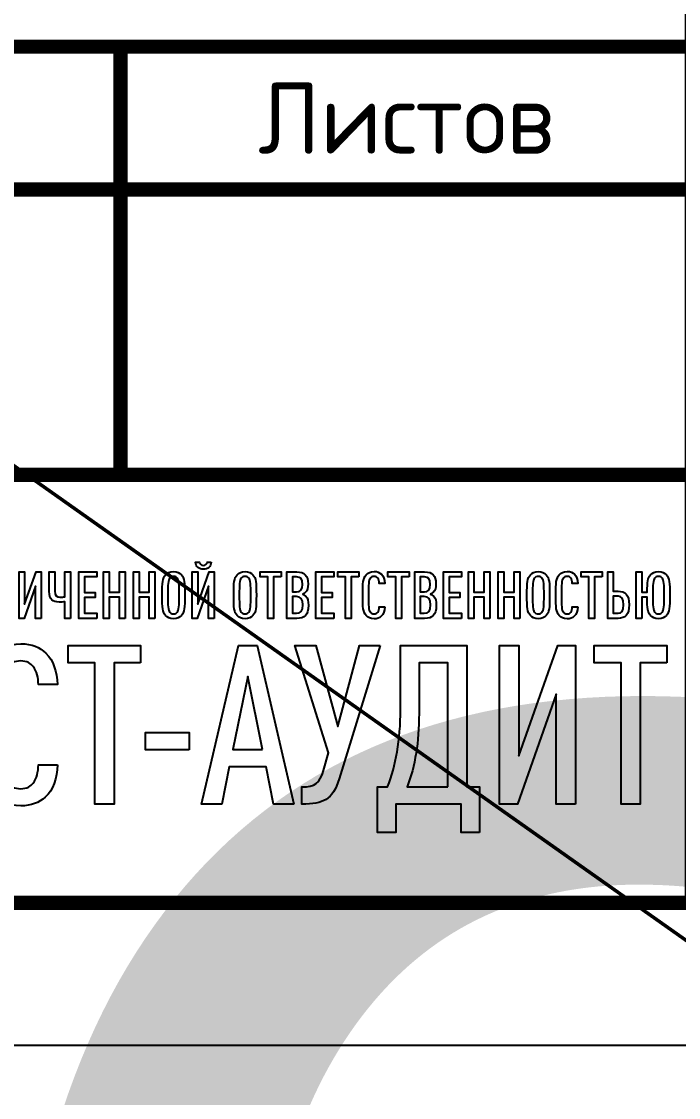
# Model space of a CAD drawing. Header units: metres. Extents: x 1981 to 7362, y 1229 to 3678.
# Drawn here: x 4653.08 to 4676.07, y 2403.78 to 2441.48 of the extents above; entities that cross this region are included whole.
import ezdxf
from ezdxf.enums import TextEntityAlignment as Align

# ---------------------------------------------------------------- set-up
doc = ezdxf.new("R2018")
doc.units = ezdxf.units.M
doc.layers.add('layer 1', color=7, linetype='Continuous')
doc.layers.add('Форматы', color=7, linetype='Continuous')
doc.styles.add('GOST-2.304_Type-B', font='GOST Common.ttf')
doc.styles.get("Standard").update_dxf_attribs({"font": 'GOST Common.ttf'})

# ---------------------------------------------------------------- blocks, each defined once
blk = doc.blocks.new('Лого')
at = {"layer": 'layer 1', "color": 159}
for points, knots in [([(6.6198, 2.3792), (6.6198, 2.3792), (6.5883, 2.3792), (6.5883, 2.3792), (6.5883, 2.3792), (6.5862, 2.3604), (6.5751, 2.3523), (6.5583, 2.3523), (6.5583, 2.3523), (6.5415, 2.3523), (6.5304, 2.3604), (6.5283, 2.3792), (6.5283, 2.3792), (6.5283, 2.3792), (6.4968, 2.3792), (6.4968, 2.3792), (6.4968, 2.3792), (6.4994, 2.3391), (6.5243, 2.3239), (6.5583, 2.3239), (6.5583, 2.3239), (6.5923, 2.3239), (6.6172, 2.3391), (6.6198, 2.3792)], [0, 0, 0, 0, 0.142857, 0.142857, 0.142857, 0.142857, 0.285714, 0.285714, 0.285714, 0.285714, 0.428571, 0.428571, 0.428571, 0.428571, 0.571429, 0.571429, 0.571429, 0.571429, 0.714286, 0.714286, 0.714286, 0.714286, 1, 1, 1, 1]), ([(5.2946, 1.9399), (5.2946, 1.9399), (5.2946, 2.3015), (5.2946, 2.3015), (5.2946, 2.3015), (5.2946, 2.3015), (5.2545, 2.3015), (5.2545, 2.3015), (5.2545, 2.3015), (5.2545, 2.3015), (5.1656, 2.0501), (5.1656, 2.0501), (5.1656, 2.0501), (5.1656, 2.0501), (5.1656, 2.3015), (5.1656, 2.3015), (5.1656, 2.3015), (5.1656, 2.3015), (5.1219, 2.3015), (5.1219, 2.3015), (5.1219, 2.3015), (5.1219, 2.3015), (5.1219, 1.9399), (5.1219, 1.9399), (5.1219, 1.9399), (5.1219, 1.9399), (5.1625, 1.9399), (5.1625, 1.9399), (5.1625, 1.9399), (5.1625, 1.9399), (5.2509, 2.1908), (5.2509, 2.1908), (5.2509, 2.1908), (5.2509, 2.1908), (5.2509, 1.9399), (5.2509, 1.9399), (5.2509, 1.9399), (5.2509, 1.9399), (5.2946, 1.9399), (5.2946, 1.9399)], [0, 0, 0, 0, 0.090909, 0.090909, 0.090909, 0.090909, 0.181818, 0.181818, 0.181818, 0.181818, 0.272727, 0.272727, 0.272727, 0.272727, 0.363636, 0.363636, 0.363636, 0.363636, 0.454545, 0.454545, 0.454545, 0.454545, 0.545455, 0.545455, 0.545455, 0.545455, 0.636364, 0.636364, 0.636364, 0.636364, 0.727273, 0.727273, 0.727273, 0.727273, 0.818182, 0.818182, 0.818182, 0.818182, 1, 1, 1, 1]), ([(5.5227, 1.9399), (5.5227, 1.9399), (5.5227, 2.3015), (5.5227, 2.3015), (5.5227, 2.3015), (5.5227, 2.3015), (5.479, 2.3015), (5.479, 2.3015), (5.479, 2.3015), (5.479, 2.3015), (5.479, 2.1085), (5.479, 2.1085), (5.479, 2.1085), (5.4658, 2.1065), (5.4546, 2.1055), (5.4404, 2.1055), (5.4404, 2.1055), (5.4165, 2.1055), (5.4013, 2.1141), (5.4013, 2.1532), (5.4013, 2.1532), (5.4013, 2.1532), (5.4013, 2.3015), (5.4013, 2.3015), (5.4013, 2.3015), (5.4013, 2.3015), (5.3576, 2.3015), (5.3576, 2.3015), (5.3576, 2.3015), (5.3576, 2.3015), (5.3576, 2.1486), (5.3576, 2.1486), (5.3576, 2.1486), (5.3576, 2.0867), (5.384, 2.0664), (5.4338, 2.0664), (5.4338, 2.0664), (5.4485, 2.0664), (5.4627, 2.0674), (5.479, 2.0699), (5.479, 2.0699), (5.479, 2.0699), (5.479, 1.9399), (5.479, 1.9399), (5.479, 1.9399), (5.479, 1.9399), (5.5227, 1.9399), (5.5227, 1.9399)], [0, 0, 0, 0, 0.076923, 0.076923, 0.076923, 0.076923, 0.153846, 0.153846, 0.153846, 0.153846, 0.230769, 0.230769, 0.230769, 0.230769, 0.307692, 0.307692, 0.307692, 0.307692, 0.384615, 0.384615, 0.384615, 0.384615, 0.461538, 0.461538, 0.461538, 0.461538, 0.538462, 0.538462, 0.538462, 0.538462, 0.615385, 0.615385, 0.615385, 0.615385, 0.692308, 0.692308, 0.692308, 0.692308, 0.769231, 0.769231, 0.769231, 0.769231, 0.846154, 0.846154, 0.846154, 0.846154, 1, 1, 1, 1]), ([(5.7273, 1.9399), (5.7273, 1.9399), (5.7273, 1.979), (5.7273, 1.979), (5.7273, 1.979), (5.7273, 1.979), (5.6314, 1.979), (5.6314, 1.979), (5.6314, 1.979), (5.6314, 1.979), (5.6314, 2.1019), (5.6314, 2.1019), (5.6314, 2.1019), (5.6314, 2.1019), (5.7141, 2.1019), (5.7141, 2.1019), (5.7141, 2.1019), (5.7141, 2.1019), (5.7141, 2.141), (5.7141, 2.141), (5.7141, 2.141), (5.7141, 2.141), (5.6314, 2.141), (5.6314, 2.141), (5.6314, 2.141), (5.6314, 2.141), (5.6314, 2.2624), (5.6314, 2.2624), (5.6314, 2.2624), (5.6314, 2.2624), (5.7273, 2.2624), (5.7273, 2.2624), (5.7273, 2.2624), (5.7273, 2.2624), (5.7273, 2.3015), (5.7273, 2.3015), (5.7273, 2.3015), (5.7273, 2.3015), (5.5877, 2.3015), (5.5877, 2.3015), (5.5877, 2.3015), (5.5877, 2.3015), (5.5877, 1.9399), (5.5877, 1.9399), (5.5877, 1.9399), (5.5877, 1.9399), (5.7273, 1.9399), (5.7273, 1.9399)], [0, 0, 0, 0, 0.076923, 0.076923, 0.076923, 0.076923, 0.153846, 0.153846, 0.153846, 0.153846, 0.230769, 0.230769, 0.230769, 0.230769, 0.307692, 0.307692, 0.307692, 0.307692, 0.384615, 0.384615, 0.384615, 0.384615, 0.461538, 0.461538, 0.461538, 0.461538, 0.538462, 0.538462, 0.538462, 0.538462, 0.615385, 0.615385, 0.615385, 0.615385, 0.692308, 0.692308, 0.692308, 0.692308, 0.769231, 0.769231, 0.769231, 0.769231, 0.846154, 0.846154, 0.846154, 0.846154, 1, 1, 1, 1]), ([(5.9483, 1.9399), (5.9483, 1.9399), (5.9483, 2.3015), (5.9483, 2.3015), (5.9483, 2.3015), (5.9483, 2.3015), (5.9046, 2.3015), (5.9046, 2.3015), (5.9046, 2.3015), (5.9046, 2.3015), (5.9046, 2.1436), (5.9046, 2.1436), (5.9046, 2.1436), (5.9046, 2.1436), (5.8244, 2.1436), (5.8244, 2.1436), (5.8244, 2.1436), (5.8244, 2.1436), (5.8244, 2.3015), (5.8244, 2.3015), (5.8244, 2.3015), (5.8244, 2.3015), (5.7807, 2.3015), (5.7807, 2.3015), (5.7807, 2.3015), (5.7807, 2.3015), (5.7807, 1.9399), (5.7807, 1.9399), (5.7807, 1.9399), (5.7807, 1.9399), (5.8244, 1.9399), (5.8244, 1.9399), (5.8244, 1.9399), (5.8244, 1.9399), (5.8244, 2.1039), (5.8244, 2.1039), (5.8244, 2.1039), (5.8244, 2.1039), (5.9046, 2.1039), (5.9046, 2.1039), (5.9046, 2.1039), (5.9046, 2.1039), (5.9046, 1.9399), (5.9046, 1.9399), (5.9046, 1.9399), (5.9046, 1.9399), (5.9483, 1.9399), (5.9483, 1.9399)], [0, 0, 0, 0, 0.076923, 0.076923, 0.076923, 0.076923, 0.153846, 0.153846, 0.153846, 0.153846, 0.230769, 0.230769, 0.230769, 0.230769, 0.307692, 0.307692, 0.307692, 0.307692, 0.384615, 0.384615, 0.384615, 0.384615, 0.461538, 0.461538, 0.461538, 0.461538, 0.538462, 0.538462, 0.538462, 0.538462, 0.615385, 0.615385, 0.615385, 0.615385, 0.692308, 0.692308, 0.692308, 0.692308, 0.769231, 0.769231, 0.769231, 0.769231, 0.846154, 0.846154, 0.846154, 0.846154, 1, 1, 1, 1]), ([(6.1809, 1.9399), (6.1809, 1.9399), (6.1809, 2.3015), (6.1809, 2.3015), (6.1809, 2.3015), (6.1809, 2.3015), (6.1372, 2.3015), (6.1372, 2.3015), (6.1372, 2.3015), (6.1372, 2.3015), (6.1372, 2.1436), (6.1372, 2.1436), (6.1372, 2.1436), (6.1372, 2.1436), (6.057, 2.1436), (6.057, 2.1436), (6.057, 2.1436), (6.057, 2.1436), (6.057, 2.3015), (6.057, 2.3015), (6.057, 2.3015), (6.057, 2.3015), (6.0133, 2.3015), (6.0133, 2.3015), (6.0133, 2.3015), (6.0133, 2.3015), (6.0133, 1.9399), (6.0133, 1.9399), (6.0133, 1.9399), (6.0133, 1.9399), (6.057, 1.9399), (6.057, 1.9399), (6.057, 1.9399), (6.057, 1.9399), (6.057, 2.1039), (6.057, 2.1039), (6.057, 2.1039), (6.057, 2.1039), (6.1372, 2.1039), (6.1372, 2.1039), (6.1372, 2.1039), (6.1372, 2.1039), (6.1372, 1.9399), (6.1372, 1.9399), (6.1372, 1.9399), (6.1372, 1.9399), (6.1809, 1.9399), (6.1809, 1.9399)], [0, 0, 0, 0, 0.076923, 0.076923, 0.076923, 0.076923, 0.153846, 0.153846, 0.153846, 0.153846, 0.230769, 0.230769, 0.230769, 0.230769, 0.307692, 0.307692, 0.307692, 0.307692, 0.384615, 0.384615, 0.384615, 0.384615, 0.461538, 0.461538, 0.461538, 0.461538, 0.538462, 0.538462, 0.538462, 0.538462, 0.615385, 0.615385, 0.615385, 0.615385, 0.692308, 0.692308, 0.692308, 0.692308, 0.769231, 0.769231, 0.769231, 0.769231, 0.846154, 0.846154, 0.846154, 0.846154, 1, 1, 1, 1]), ([(6.4141, 2.1207), (6.4141, 2.2208), (6.411, 2.2533), (6.3877, 2.2792), (6.3877, 2.2792), (6.3734, 2.2949), (6.3541, 2.3056), (6.3257, 2.3056), (6.3257, 2.3056), (6.2972, 2.3056), (6.2779, 2.2949), (6.2637, 2.2792), (6.2637, 2.2792), (6.2404, 2.2533), (6.2373, 2.2208), (6.2373, 2.1207), (6.2373, 2.1207), (6.2373, 2.0206), (6.2404, 1.9881), (6.2637, 1.9622), (6.2637, 1.9622), (6.2779, 1.9465), (6.2972, 1.9358), (6.3257, 1.9358), (6.3257, 1.9358), (6.3541, 1.9358), (6.3734, 1.9465), (6.3877, 1.9622), (6.3877, 1.9622), (6.411, 1.9881), (6.4141, 2.0206), (6.4141, 2.1207)], [0, 0, 0, 0, 0.111111, 0.111111, 0.111111, 0.111111, 0.222222, 0.222222, 0.222222, 0.222222, 0.333333, 0.333333, 0.333333, 0.333333, 0.444444, 0.444444, 0.444444, 0.444444, 0.555556, 0.555556, 0.555556, 0.555556, 0.666667, 0.666667, 0.666667, 0.666667, 0.777778, 0.777778, 0.777778, 0.777778, 1, 1, 1, 1]), ([(6.3704, 2.1207), (6.3704, 2.0349), (6.3678, 2.0059), (6.3551, 1.9886), (6.3551, 1.9886), (6.349, 1.9805), (6.3399, 1.9749), (6.3257, 1.9749), (6.3257, 1.9749), (6.3115, 1.9749), (6.3018, 1.9805), (6.2957, 1.9886), (6.2957, 1.9886), (6.283, 2.0059), (6.281, 2.0349), (6.281, 2.1207), (6.281, 2.1207), (6.281, 2.2065), (6.283, 2.2355), (6.2957, 2.2528), (6.2957, 2.2528), (6.3018, 2.2609), (6.3115, 2.2665), (6.3257, 2.2665), (6.3257, 2.2665), (6.3399, 2.2665), (6.349, 2.2609), (6.3551, 2.2528), (6.3551, 2.2528), (6.3678, 2.2355), (6.3704, 2.2065), (6.3704, 2.1207)], [0, 0, 0, 0, 0.111111, 0.111111, 0.111111, 0.111111, 0.222222, 0.222222, 0.222222, 0.222222, 0.333333, 0.333333, 0.333333, 0.333333, 0.444444, 0.444444, 0.444444, 0.444444, 0.555556, 0.555556, 0.555556, 0.555556, 0.666667, 0.666667, 0.666667, 0.666667, 0.777778, 0.777778, 0.777778, 0.777778, 1, 1, 1, 1]), ([(6.6431, 1.9399), (6.6431, 1.9399), (6.6431, 2.3015), (6.6431, 2.3015), (6.6431, 2.3015), (6.6431, 2.3015), (6.603, 2.3015), (6.603, 2.3015), (6.603, 2.3015), (6.603, 2.3015), (6.5141, 2.0501), (6.5141, 2.0501), (6.5141, 2.0501), (6.5141, 2.0501), (6.5141, 2.3015), (6.5141, 2.3015), (6.5141, 2.3015), (6.5141, 2.3015), (6.4704, 2.3015), (6.4704, 2.3015), (6.4704, 2.3015), (6.4704, 2.3015), (6.4704, 1.9399), (6.4704, 1.9399), (6.4704, 1.9399), (6.4704, 1.9399), (6.5111, 1.9399), (6.5111, 1.9399), (6.5111, 1.9399), (6.5111, 1.9399), (6.5994, 2.1908), (6.5994, 2.1908), (6.5994, 2.1908), (6.5994, 2.1908), (6.5994, 1.9399), (6.5994, 1.9399), (6.5994, 1.9399), (6.5994, 1.9399), (6.6431, 1.9399), (6.6431, 1.9399)], [0, 0, 0, 0, 0.090909, 0.090909, 0.090909, 0.090909, 0.181818, 0.181818, 0.181818, 0.181818, 0.272727, 0.272727, 0.272727, 0.272727, 0.363636, 0.363636, 0.363636, 0.363636, 0.454545, 0.454545, 0.454545, 0.454545, 0.545455, 0.545455, 0.545455, 0.545455, 0.636364, 0.636364, 0.636364, 0.636364, 0.727273, 0.727273, 0.727273, 0.727273, 0.818182, 0.818182, 0.818182, 0.818182, 1, 1, 1, 1]), ([(6.9712, 2.1207), (6.9712, 2.2208), (6.9682, 2.2533), (6.9448, 2.2792), (6.9448, 2.2792), (6.9306, 2.2949), (6.9113, 2.3056), (6.8829, 2.3056), (6.8829, 2.3056), (6.8544, 2.3056), (6.8351, 2.2949), (6.8209, 2.2792), (6.8209, 2.2792), (6.7975, 2.2533), (6.7945, 2.2208), (6.7945, 2.1207), (6.7945, 2.1207), (6.7945, 2.0206), (6.7975, 1.9881), (6.8209, 1.9622), (6.8209, 1.9622), (6.8351, 1.9465), (6.8544, 1.9358), (6.8829, 1.9358), (6.8829, 1.9358), (6.9113, 1.9358), (6.9306, 1.9465), (6.9448, 1.9622), (6.9448, 1.9622), (6.9682, 1.9881), (6.9712, 2.0206), (6.9712, 2.1207)], [0, 0, 0, 0, 0.111111, 0.111111, 0.111111, 0.111111, 0.222222, 0.222222, 0.222222, 0.222222, 0.333333, 0.333333, 0.333333, 0.333333, 0.444444, 0.444444, 0.444444, 0.444444, 0.555556, 0.555556, 0.555556, 0.555556, 0.666667, 0.666667, 0.666667, 0.666667, 0.777778, 0.777778, 0.777778, 0.777778, 1, 1, 1, 1]), ([(6.9276, 2.1207), (6.9276, 2.0349), (6.925, 2.0059), (6.9123, 1.9886), (6.9123, 1.9886), (6.9062, 1.9805), (6.8971, 1.9749), (6.8829, 1.9749), (6.8829, 1.9749), (6.8686, 1.9749), (6.859, 1.9805), (6.8529, 1.9886), (6.8529, 1.9886), (6.8402, 2.0059), (6.8382, 2.0349), (6.8382, 2.1207), (6.8382, 2.1207), (6.8382, 2.2065), (6.8402, 2.2355), (6.8529, 2.2528), (6.8529, 2.2528), (6.859, 2.2609), (6.8686, 2.2665), (6.8829, 2.2665), (6.8829, 2.2665), (6.8971, 2.2665), (6.9062, 2.2609), (6.9123, 2.2528), (6.9123, 2.2528), (6.925, 2.2355), (6.9276, 2.2065), (6.9276, 2.1207)], [0, 0, 0, 0, 0.111111, 0.111111, 0.111111, 0.111111, 0.222222, 0.222222, 0.222222, 0.222222, 0.333333, 0.333333, 0.333333, 0.333333, 0.444444, 0.444444, 0.444444, 0.444444, 0.555556, 0.555556, 0.555556, 0.555556, 0.666667, 0.666667, 0.666667, 0.666667, 0.777778, 0.777778, 0.777778, 0.777778, 1, 1, 1, 1]), ([(7.1658, 2.2624), (7.1658, 2.2624), (7.1658, 2.3015), (7.1658, 2.3015), (7.1658, 2.3015), (7.1658, 2.3015), (7.0007, 2.3015), (7.0007, 2.3015), (7.0007, 2.3015), (7.0007, 2.3015), (7.0007, 2.2624), (7.0007, 2.2624), (7.0007, 2.2624), (7.0007, 2.2624), (7.0617, 2.2624), (7.0617, 2.2624), (7.0617, 2.2624), (7.0617, 2.2624), (7.0617, 1.9399), (7.0617, 1.9399), (7.0617, 1.9399), (7.0617, 1.9399), (7.1053, 1.9399), (7.1053, 1.9399), (7.1053, 1.9399), (7.1053, 1.9399), (7.1053, 2.2624), (7.1053, 2.2624), (7.1053, 2.2624), (7.1053, 2.2624), (7.1658, 2.2624), (7.1658, 2.2624)], [0, 0, 0, 0, 0.111111, 0.111111, 0.111111, 0.111111, 0.222222, 0.222222, 0.222222, 0.222222, 0.333333, 0.333333, 0.333333, 0.333333, 0.444444, 0.444444, 0.444444, 0.444444, 0.555556, 0.555556, 0.555556, 0.555556, 0.666667, 0.666667, 0.666667, 0.666667, 0.777778, 0.777778, 0.777778, 0.777778, 1, 1, 1, 1]), ([(7.3766, 2.0415), (7.3766, 2.0725), (7.3735, 2.0968), (7.3547, 2.1151), (7.3547, 2.1151), (7.3486, 2.1207), (7.3405, 2.1258), (7.3324, 2.1283), (7.3324, 2.1283), (7.3395, 2.1314), (7.3466, 2.1359), (7.3527, 2.142), (7.3527, 2.142), (7.3705, 2.1593), (7.374, 2.1806), (7.374, 2.2065), (7.374, 2.2065), (7.374, 2.2457), (7.3684, 2.2634), (7.3527, 2.2797), (7.3527, 2.2797), (7.338, 2.2949), (7.3187, 2.3015), (7.2867, 2.3015), (7.2867, 2.3015), (7.2867, 2.3015), (7.209, 2.3015), (7.209, 2.3015), (7.209, 2.3015), (7.209, 2.3015), (7.209, 1.9399), (7.209, 1.9399), (7.209, 1.9399), (7.209, 1.9399), (7.2867, 1.9399), (7.2867, 1.9399), (7.2867, 1.9399), (7.3187, 1.9399), (7.3385, 1.9465), (7.3532, 1.9617), (7.3532, 1.9617), (7.3695, 1.9785), (7.3766, 1.9978), (7.3766, 2.0415)], [0, 0, 0, 0, 0.083333, 0.083333, 0.083333, 0.083333, 0.166667, 0.166667, 0.166667, 0.166667, 0.25, 0.25, 0.25, 0.25, 0.333333, 0.333333, 0.333333, 0.333333, 0.416667, 0.416667, 0.416667, 0.416667, 0.5, 0.5, 0.5, 0.5, 0.583333, 0.583333, 0.583333, 0.583333, 0.666667, 0.666667, 0.666667, 0.666667, 0.75, 0.75, 0.75, 0.75, 0.833333, 0.833333, 0.833333, 0.833333, 1, 1, 1, 1]), ([(7.5741, 1.9399), (7.5741, 1.9399), (7.5741, 1.979), (7.5741, 1.979), (7.5741, 1.979), (7.5741, 1.979), (7.4782, 1.979), (7.4782, 1.979), (7.4782, 1.979), (7.4782, 1.979), (7.4782, 2.1019), (7.4782, 2.1019), (7.4782, 2.1019), (7.4782, 2.1019), (7.5609, 2.1019), (7.5609, 2.1019), (7.5609, 2.1019), (7.5609, 2.1019), (7.5609, 2.141), (7.5609, 2.141), (7.5609, 2.141), (7.5609, 2.141), (7.4782, 2.141), (7.4782, 2.141), (7.4782, 2.141), (7.4782, 2.141), (7.4782, 2.2624), (7.4782, 2.2624), (7.4782, 2.2624), (7.4782, 2.2624), (7.5741, 2.2624), (7.5741, 2.2624), (7.5741, 2.2624), (7.5741, 2.2624), (7.5741, 2.3015), (7.5741, 2.3015), (7.5741, 2.3015), (7.5741, 2.3015), (7.4345, 2.3015), (7.4345, 2.3015), (7.4345, 2.3015), (7.4345, 2.3015), (7.4345, 1.9399), (7.4345, 1.9399), (7.4345, 1.9399), (7.4345, 1.9399), (7.5741, 1.9399), (7.5741, 1.9399)], [0, 0, 0, 0, 0.076923, 0.076923, 0.076923, 0.076923, 0.153846, 0.153846, 0.153846, 0.153846, 0.230769, 0.230769, 0.230769, 0.230769, 0.307692, 0.307692, 0.307692, 0.307692, 0.384615, 0.384615, 0.384615, 0.384615, 0.461538, 0.461538, 0.461538, 0.461538, 0.538462, 0.538462, 0.538462, 0.538462, 0.615385, 0.615385, 0.615385, 0.615385, 0.692308, 0.692308, 0.692308, 0.692308, 0.769231, 0.769231, 0.769231, 0.769231, 0.846154, 0.846154, 0.846154, 0.846154, 1, 1, 1, 1]), ([(7.7707, 2.2624), (7.7707, 2.2624), (7.7707, 2.3015), (7.7707, 2.3015), (7.7707, 2.3015), (7.7707, 2.3015), (7.6056, 2.3015), (7.6056, 2.3015), (7.6056, 2.3015), (7.6056, 2.3015), (7.6056, 2.2624), (7.6056, 2.2624), (7.6056, 2.2624), (7.6056, 2.2624), (7.6666, 2.2624), (7.6666, 2.2624), (7.6666, 2.2624), (7.6666, 2.2624), (7.6666, 1.9399), (7.6666, 1.9399), (7.6666, 1.9399), (7.6666, 1.9399), (7.7103, 1.9399), (7.7103, 1.9399), (7.7103, 1.9399), (7.7103, 1.9399), (7.7103, 2.2624), (7.7103, 2.2624), (7.7103, 2.2624), (7.7103, 2.2624), (7.7707, 2.2624), (7.7707, 2.2624)], [0, 0, 0, 0, 0.111111, 0.111111, 0.111111, 0.111111, 0.222222, 0.222222, 0.222222, 0.222222, 0.333333, 0.333333, 0.333333, 0.333333, 0.444444, 0.444444, 0.444444, 0.444444, 0.555556, 0.555556, 0.555556, 0.555556, 0.666667, 0.666667, 0.666667, 0.666667, 0.777778, 0.777778, 0.777778, 0.777778, 1, 1, 1, 1]), ([(7.9719, 2.0293), (7.9719, 2.0293), (7.9287, 2.0293), (7.9287, 2.0293), (7.9287, 2.0293), (7.9282, 2.014), (7.9251, 1.9983), (7.917, 1.9876), (7.917, 1.9876), (7.9114, 1.9805), (7.9023, 1.9749), (7.8886, 1.9749), (7.8886, 1.9749), (7.8743, 1.9749), (7.8647, 1.9805), (7.8586, 1.9886), (7.8586, 1.9886), (7.8459, 2.0059), (7.8439, 2.0349), (7.8439, 2.1207), (7.8439, 2.1207), (7.8439, 2.2065), (7.8459, 2.2355), (7.8586, 2.2528), (7.8586, 2.2528), (7.8647, 2.2609), (7.8743, 2.2665), (7.8886, 2.2665), (7.8886, 2.2665), (7.9023, 2.2665), (7.9114, 2.2609), (7.917, 2.2538), (7.917, 2.2538), (7.9256, 2.2431), (7.9282, 2.2279), (7.9287, 2.2126), (7.9287, 2.2126), (7.9287, 2.2126), (7.9719, 2.2126), (7.9719, 2.2126), (7.9719, 2.2126), (7.9713, 2.2421), (7.9627, 2.268), (7.946, 2.2843), (7.946, 2.2843), (7.9317, 2.298), (7.914, 2.3056), (7.8886, 2.3056), (7.8886, 2.3056), (7.8601, 2.3056), (7.8403, 2.2949), (7.8266, 2.2792), (7.8266, 2.2792), (7.8027, 2.2517), (7.8002, 2.2208), (7.8002, 2.1207), (7.8002, 2.1207), (7.8002, 2.0206), (7.8027, 1.9897), (7.8266, 1.9622), (7.8266, 1.9622), (7.8403, 1.9465), (7.8601, 1.9358), (7.8886, 1.9358), (7.8886, 1.9358), (7.9124, 1.9358), (7.9302, 1.9429), (7.9444, 1.9556), (7.9444, 1.9556), (7.9622, 1.9719), (7.9713, 1.9988), (7.9719, 2.0293)], [0, 0, 0, 0, 0.052632, 0.052632, 0.052632, 0.052632, 0.105263, 0.105263, 0.105263, 0.105263, 0.157895, 0.157895, 0.157895, 0.157895, 0.210526, 0.210526, 0.210526, 0.210526, 0.263158, 0.263158, 0.263158, 0.263158, 0.315789, 0.315789, 0.315789, 0.315789, 0.368421, 0.368421, 0.368421, 0.368421, 0.421053, 0.421053, 0.421053, 0.421053, 0.473684, 0.473684, 0.473684, 0.473684, 0.526316, 0.526316, 0.526316, 0.526316, 0.578947, 0.578947, 0.578947, 0.578947, 0.631579, 0.631579, 0.631579, 0.631579, 0.684211, 0.684211, 0.684211, 0.684211, 0.736842, 0.736842, 0.736842, 0.736842, 0.789474, 0.789474, 0.789474, 0.789474, 0.842105, 0.842105, 0.842105, 0.842105, 0.894737, 0.894737, 0.894737, 0.894737, 1, 1, 1, 1]), ([(8.1618, 2.2624), (8.1618, 2.2624), (8.1618, 2.3015), (8.1618, 2.3015), (8.1618, 2.3015), (8.1618, 2.3015), (7.9967, 2.3015), (7.9967, 2.3015), (7.9967, 2.3015), (7.9967, 2.3015), (7.9967, 2.2624), (7.9967, 2.2624), (7.9967, 2.2624), (7.9967, 2.2624), (8.0577, 2.2624), (8.0577, 2.2624), (8.0577, 2.2624), (8.0577, 2.2624), (8.0577, 1.9399), (8.0577, 1.9399), (8.0577, 1.9399), (8.0577, 1.9399), (8.1014, 1.9399), (8.1014, 1.9399), (8.1014, 1.9399), (8.1014, 1.9399), (8.1014, 2.2624), (8.1014, 2.2624), (8.1014, 2.2624), (8.1014, 2.2624), (8.1618, 2.2624), (8.1618, 2.2624)], [0, 0, 0, 0, 0.111111, 0.111111, 0.111111, 0.111111, 0.222222, 0.222222, 0.222222, 0.222222, 0.333333, 0.333333, 0.333333, 0.333333, 0.444444, 0.444444, 0.444444, 0.444444, 0.555556, 0.555556, 0.555556, 0.555556, 0.666667, 0.666667, 0.666667, 0.666667, 0.777778, 0.777778, 0.777778, 0.777778, 1, 1, 1, 1]), ([(8.3726, 2.0415), (8.3726, 2.0725), (8.3696, 2.0968), (8.3508, 2.1151), (8.3508, 2.1151), (8.3447, 2.1207), (8.3365, 2.1258), (8.3284, 2.1283), (8.3284, 2.1283), (8.3355, 2.1314), (8.3426, 2.1359), (8.3487, 2.142), (8.3487, 2.142), (8.3665, 2.1593), (8.3701, 2.1806), (8.3701, 2.2065), (8.3701, 2.2065), (8.3701, 2.2457), (8.3645, 2.2634), (8.3487, 2.2797), (8.3487, 2.2797), (8.334, 2.2949), (8.3147, 2.3015), (8.2827, 2.3015), (8.2827, 2.3015), (8.2827, 2.3015), (8.205, 2.3015), (8.205, 2.3015), (8.205, 2.3015), (8.205, 2.3015), (8.205, 1.9399), (8.205, 1.9399), (8.205, 1.9399), (8.205, 1.9399), (8.2827, 1.9399), (8.2827, 1.9399), (8.2827, 1.9399), (8.3147, 1.9399), (8.3345, 1.9465), (8.3492, 1.9617), (8.3492, 1.9617), (8.3655, 1.9785), (8.3726, 1.9978), (8.3726, 2.0415)], [0, 0, 0, 0, 0.083333, 0.083333, 0.083333, 0.083333, 0.166667, 0.166667, 0.166667, 0.166667, 0.25, 0.25, 0.25, 0.25, 0.333333, 0.333333, 0.333333, 0.333333, 0.416667, 0.416667, 0.416667, 0.416667, 0.5, 0.5, 0.5, 0.5, 0.583333, 0.583333, 0.583333, 0.583333, 0.666667, 0.666667, 0.666667, 0.666667, 0.75, 0.75, 0.75, 0.75, 0.833333, 0.833333, 0.833333, 0.833333, 1, 1, 1, 1]), ([(8.5702, 1.9399), (8.5702, 1.9399), (8.5702, 1.979), (8.5702, 1.979), (8.5702, 1.979), (8.5702, 1.979), (8.4742, 1.979), (8.4742, 1.979), (8.4742, 1.979), (8.4742, 1.979), (8.4742, 2.1019), (8.4742, 2.1019), (8.4742, 2.1019), (8.4742, 2.1019), (8.557, 2.1019), (8.557, 2.1019), (8.557, 2.1019), (8.557, 2.1019), (8.557, 2.141), (8.557, 2.141), (8.557, 2.141), (8.557, 2.141), (8.4742, 2.141), (8.4742, 2.141), (8.4742, 2.141), (8.4742, 2.141), (8.4742, 2.2624), (8.4742, 2.2624), (8.4742, 2.2624), (8.4742, 2.2624), (8.5702, 2.2624), (8.5702, 2.2624), (8.5702, 2.2624), (8.5702, 2.2624), (8.5702, 2.3015), (8.5702, 2.3015), (8.5702, 2.3015), (8.5702, 2.3015), (8.4305, 2.3015), (8.4305, 2.3015), (8.4305, 2.3015), (8.4305, 2.3015), (8.4305, 1.9399), (8.4305, 1.9399), (8.4305, 1.9399), (8.4305, 1.9399), (8.5702, 1.9399), (8.5702, 1.9399)], [0, 0, 0, 0, 0.076923, 0.076923, 0.076923, 0.076923, 0.153846, 0.153846, 0.153846, 0.153846, 0.230769, 0.230769, 0.230769, 0.230769, 0.307692, 0.307692, 0.307692, 0.307692, 0.384615, 0.384615, 0.384615, 0.384615, 0.461538, 0.461538, 0.461538, 0.461538, 0.538462, 0.538462, 0.538462, 0.538462, 0.615385, 0.615385, 0.615385, 0.615385, 0.692308, 0.692308, 0.692308, 0.692308, 0.769231, 0.769231, 0.769231, 0.769231, 0.846154, 0.846154, 0.846154, 0.846154, 1, 1, 1, 1]), ([(8.7911, 1.9399), (8.7911, 1.9399), (8.7911, 2.3015), (8.7911, 2.3015), (8.7911, 2.3015), (8.7911, 2.3015), (8.7474, 2.3015), (8.7474, 2.3015), (8.7474, 2.3015), (8.7474, 2.3015), (8.7474, 2.1436), (8.7474, 2.1436), (8.7474, 2.1436), (8.7474, 2.1436), (8.6672, 2.1436), (8.6672, 2.1436), (8.6672, 2.1436), (8.6672, 2.1436), (8.6672, 2.3015), (8.6672, 2.3015), (8.6672, 2.3015), (8.6672, 2.3015), (8.6235, 2.3015), (8.6235, 2.3015), (8.6235, 2.3015), (8.6235, 2.3015), (8.6235, 1.9399), (8.6235, 1.9399), (8.6235, 1.9399), (8.6235, 1.9399), (8.6672, 1.9399), (8.6672, 1.9399), (8.6672, 1.9399), (8.6672, 1.9399), (8.6672, 2.1039), (8.6672, 2.1039), (8.6672, 2.1039), (8.6672, 2.1039), (8.7474, 2.1039), (8.7474, 2.1039), (8.7474, 2.1039), (8.7474, 2.1039), (8.7474, 1.9399), (8.7474, 1.9399), (8.7474, 1.9399), (8.7474, 1.9399), (8.7911, 1.9399), (8.7911, 1.9399)], [0, 0, 0, 0, 0.076923, 0.076923, 0.076923, 0.076923, 0.153846, 0.153846, 0.153846, 0.153846, 0.230769, 0.230769, 0.230769, 0.230769, 0.307692, 0.307692, 0.307692, 0.307692, 0.384615, 0.384615, 0.384615, 0.384615, 0.461538, 0.461538, 0.461538, 0.461538, 0.538462, 0.538462, 0.538462, 0.538462, 0.615385, 0.615385, 0.615385, 0.615385, 0.692308, 0.692308, 0.692308, 0.692308, 0.769231, 0.769231, 0.769231, 0.769231, 0.846154, 0.846154, 0.846154, 0.846154, 1, 1, 1, 1]), ([(9.0238, 1.9399), (9.0238, 1.9399), (9.0238, 2.3015), (9.0238, 2.3015), (9.0238, 2.3015), (9.0238, 2.3015), (8.9801, 2.3015), (8.9801, 2.3015), (8.9801, 2.3015), (8.9801, 2.3015), (8.9801, 2.1436), (8.9801, 2.1436), (8.9801, 2.1436), (8.9801, 2.1436), (8.8998, 2.1436), (8.8998, 2.1436), (8.8998, 2.1436), (8.8998, 2.1436), (8.8998, 2.3015), (8.8998, 2.3015), (8.8998, 2.3015), (8.8998, 2.3015), (8.8561, 2.3015), (8.8561, 2.3015), (8.8561, 2.3015), (8.8561, 2.3015), (8.8561, 1.9399), (8.8561, 1.9399), (8.8561, 1.9399), (8.8561, 1.9399), (8.8998, 1.9399), (8.8998, 1.9399), (8.8998, 1.9399), (8.8998, 1.9399), (8.8998, 2.1039), (8.8998, 2.1039), (8.8998, 2.1039), (8.8998, 2.1039), (8.9801, 2.1039), (8.9801, 2.1039), (8.9801, 2.1039), (8.9801, 2.1039), (8.9801, 1.9399), (8.9801, 1.9399), (8.9801, 1.9399), (8.9801, 1.9399), (9.0238, 1.9399), (9.0238, 1.9399)], [0, 0, 0, 0, 0.076923, 0.076923, 0.076923, 0.076923, 0.153846, 0.153846, 0.153846, 0.153846, 0.230769, 0.230769, 0.230769, 0.230769, 0.307692, 0.307692, 0.307692, 0.307692, 0.384615, 0.384615, 0.384615, 0.384615, 0.461538, 0.461538, 0.461538, 0.461538, 0.538462, 0.538462, 0.538462, 0.538462, 0.615385, 0.615385, 0.615385, 0.615385, 0.692308, 0.692308, 0.692308, 0.692308, 0.769231, 0.769231, 0.769231, 0.769231, 0.846154, 0.846154, 0.846154, 0.846154, 1, 1, 1, 1]), ([(9.2569, 2.1207), (9.2569, 2.2208), (9.2538, 2.2533), (9.2305, 2.2792), (9.2305, 2.2792), (9.2163, 2.2949), (9.197, 2.3056), (9.1685, 2.3056), (9.1685, 2.3056), (9.1401, 2.3056), (9.1208, 2.2949), (9.1065, 2.2792), (9.1065, 2.2792), (9.0832, 2.2533), (9.0801, 2.2208), (9.0801, 2.1207), (9.0801, 2.1207), (9.0801, 2.0206), (9.0832, 1.9881), (9.1065, 1.9622), (9.1065, 1.9622), (9.1208, 1.9465), (9.1401, 1.9358), (9.1685, 1.9358), (9.1685, 1.9358), (9.197, 1.9358), (9.2163, 1.9465), (9.2305, 1.9622), (9.2305, 1.9622), (9.2538, 1.9881), (9.2569, 2.0206), (9.2569, 2.1207)], [0, 0, 0, 0, 0.111111, 0.111111, 0.111111, 0.111111, 0.222222, 0.222222, 0.222222, 0.222222, 0.333333, 0.333333, 0.333333, 0.333333, 0.444444, 0.444444, 0.444444, 0.444444, 0.555556, 0.555556, 0.555556, 0.555556, 0.666667, 0.666667, 0.666667, 0.666667, 0.777778, 0.777778, 0.777778, 0.777778, 1, 1, 1, 1]), ([(9.2132, 2.1207), (9.2132, 2.0349), (9.2107, 2.0059), (9.198, 1.9886), (9.198, 1.9886), (9.1919, 1.9805), (9.1827, 1.9749), (9.1685, 1.9749), (9.1685, 1.9749), (9.1543, 1.9749), (9.1446, 1.9805), (9.1385, 1.9886), (9.1385, 1.9886), (9.1259, 2.0059), (9.1238, 2.0349), (9.1238, 2.1207), (9.1238, 2.1207), (9.1238, 2.2065), (9.1259, 2.2355), (9.1385, 2.2528), (9.1385, 2.2528), (9.1446, 2.2609), (9.1543, 2.2665), (9.1685, 2.2665), (9.1685, 2.2665), (9.1827, 2.2665), (9.1919, 2.2609), (9.198, 2.2528), (9.198, 2.2528), (9.2107, 2.2355), (9.2132, 2.2065), (9.2132, 2.1207)], [0, 0, 0, 0, 0.111111, 0.111111, 0.111111, 0.111111, 0.222222, 0.222222, 0.222222, 0.222222, 0.333333, 0.333333, 0.333333, 0.333333, 0.444444, 0.444444, 0.444444, 0.444444, 0.555556, 0.555556, 0.555556, 0.555556, 0.666667, 0.666667, 0.666667, 0.666667, 0.777778, 0.777778, 0.777778, 0.777778, 1, 1, 1, 1]), ([(9.4763, 2.0293), (9.4763, 2.0293), (9.4331, 2.0293), (9.4331, 2.0293), (9.4331, 2.0293), (9.4326, 2.014), (9.4296, 1.9983), (9.4215, 1.9876), (9.4215, 1.9876), (9.4159, 1.9805), (9.4067, 1.9749), (9.393, 1.9749), (9.393, 1.9749), (9.3788, 1.9749), (9.3691, 1.9805), (9.363, 1.9886), (9.363, 1.9886), (9.3504, 2.0059), (9.3483, 2.0349), (9.3483, 2.1207), (9.3483, 2.1207), (9.3483, 2.2065), (9.3504, 2.2355), (9.363, 2.2528), (9.363, 2.2528), (9.3691, 2.2609), (9.3788, 2.2665), (9.393, 2.2665), (9.393, 2.2665), (9.4067, 2.2665), (9.4159, 2.2609), (9.4215, 2.2538), (9.4215, 2.2538), (9.4301, 2.2431), (9.4326, 2.2279), (9.4331, 2.2126), (9.4331, 2.2126), (9.4331, 2.2126), (9.4763, 2.2126), (9.4763, 2.2126), (9.4763, 2.2126), (9.4758, 2.2421), (9.4672, 2.268), (9.4504, 2.2843), (9.4504, 2.2843), (9.4362, 2.298), (9.4184, 2.3056), (9.393, 2.3056), (9.393, 2.3056), (9.3646, 2.3056), (9.3448, 2.2949), (9.331, 2.2792), (9.331, 2.2792), (9.3072, 2.2517), (9.3046, 2.2208), (9.3046, 2.1207), (9.3046, 2.1207), (9.3046, 2.0206), (9.3072, 1.9897), (9.331, 1.9622), (9.331, 1.9622), (9.3448, 1.9465), (9.3646, 1.9358), (9.393, 1.9358), (9.393, 1.9358), (9.4169, 1.9358), (9.4347, 1.9429), (9.4489, 1.9556), (9.4489, 1.9556), (9.4667, 1.9719), (9.4758, 1.9988), (9.4763, 2.0293)], [0, 0, 0, 0, 0.052632, 0.052632, 0.052632, 0.052632, 0.105263, 0.105263, 0.105263, 0.105263, 0.157895, 0.157895, 0.157895, 0.157895, 0.210526, 0.210526, 0.210526, 0.210526, 0.263158, 0.263158, 0.263158, 0.263158, 0.315789, 0.315789, 0.315789, 0.315789, 0.368421, 0.368421, 0.368421, 0.368421, 0.421053, 0.421053, 0.421053, 0.421053, 0.473684, 0.473684, 0.473684, 0.473684, 0.526316, 0.526316, 0.526316, 0.526316, 0.578947, 0.578947, 0.578947, 0.578947, 0.631579, 0.631579, 0.631579, 0.631579, 0.684211, 0.684211, 0.684211, 0.684211, 0.736842, 0.736842, 0.736842, 0.736842, 0.789474, 0.789474, 0.789474, 0.789474, 0.842105, 0.842105, 0.842105, 0.842105, 0.894737, 0.894737, 0.894737, 0.894737, 1, 1, 1, 1]), ([(9.6663, 2.2624), (9.6663, 2.2624), (9.6663, 2.3015), (9.6663, 2.3015), (9.6663, 2.3015), (9.6663, 2.3015), (9.5012, 2.3015), (9.5012, 2.3015), (9.5012, 2.3015), (9.5012, 2.3015), (9.5012, 2.2624), (9.5012, 2.2624), (9.5012, 2.2624), (9.5012, 2.2624), (9.5622, 2.2624), (9.5622, 2.2624), (9.5622, 2.2624), (9.5622, 2.2624), (9.5622, 1.9399), (9.5622, 1.9399), (9.5622, 1.9399), (9.5622, 1.9399), (9.6058, 1.9399), (9.6058, 1.9399), (9.6058, 1.9399), (9.6058, 1.9399), (9.6058, 2.2624), (9.6058, 2.2624), (9.6058, 2.2624), (9.6058, 2.2624), (9.6663, 2.2624), (9.6663, 2.2624)], [0, 0, 0, 0, 0.111111, 0.111111, 0.111111, 0.111111, 0.222222, 0.222222, 0.222222, 0.222222, 0.333333, 0.333333, 0.333333, 0.333333, 0.444444, 0.444444, 0.444444, 0.444444, 0.555556, 0.555556, 0.555556, 0.555556, 0.666667, 0.666667, 0.666667, 0.666667, 0.777778, 0.777778, 0.777778, 0.777778, 1, 1, 1, 1]), ([(9.8766, 2.0455), (9.8766, 2.1253), (9.8456, 2.1507), (9.7907, 2.1507), (9.7907, 2.1507), (9.7907, 2.1507), (9.7531, 2.1507), (9.7531, 2.1507), (9.7531, 2.1507), (9.7531, 2.1507), (9.7531, 2.3015), (9.7531, 2.3015), (9.7531, 2.3015), (9.7531, 2.3015), (9.7095, 2.3015), (9.7095, 2.3015), (9.7095, 2.3015), (9.7095, 2.3015), (9.7095, 1.9399), (9.7095, 1.9399), (9.7095, 1.9399), (9.7095, 1.9399), (9.7907, 1.9399), (9.7907, 1.9399), (9.7907, 1.9399), (9.8451, 1.9399), (9.8766, 1.9658), (9.8766, 2.0455)], [0, 0, 0, 0, 0.125, 0.125, 0.125, 0.125, 0.25, 0.25, 0.25, 0.25, 0.375, 0.375, 0.375, 0.375, 0.5, 0.5, 0.5, 0.5, 0.625, 0.625, 0.625, 0.625, 0.75, 0.75, 0.75, 0.75, 1, 1, 1, 1]), ([(9.9741, 1.9399), (9.9741, 1.9399), (9.9741, 2.1039), (9.9741, 2.1039), (9.9741, 2.1039), (9.9741, 2.1039), (10.0167, 2.1039), (10.0167, 2.1039), (10.0167, 2.1039), (10.0173, 2.0171), (10.0213, 1.9876), (10.0432, 1.9622), (10.0432, 1.9622), (10.0569, 1.9465), (10.0767, 1.9358), (10.1051, 1.9358), (10.1051, 1.9358), (10.1336, 1.9358), (10.1529, 1.946), (10.1671, 1.9622), (10.1671, 1.9622), (10.1905, 1.9892), (10.1935, 2.0206), (10.1935, 2.1207), (10.1935, 2.1207), (10.1935, 2.2208), (10.191, 2.2512), (10.1671, 2.2792), (10.1671, 2.2792), (10.1534, 2.2949), (10.1336, 2.3056), (10.1051, 2.3056), (10.1051, 2.3056), (10.0767, 2.3056), (10.0569, 2.2949), (10.0432, 2.2792), (10.0432, 2.2792), (10.0218, 2.2543), (10.0173, 2.2253), (10.0167, 2.1436), (10.0167, 2.1436), (10.0167, 2.1436), (9.9741, 2.1436), (9.9741, 2.1436), (9.9741, 2.1436), (9.9741, 2.1436), (9.9741, 2.3015), (9.9741, 2.3015), (9.9741, 2.3015), (9.9741, 2.3015), (9.9304, 2.3015), (9.9304, 2.3015), (9.9304, 2.3015), (9.9304, 2.3015), (9.9304, 1.9399), (9.9304, 1.9399), (9.9304, 1.9399), (9.9304, 1.9399), (9.9741, 1.9399), (9.9741, 1.9399)], [0, 0, 0, 0, 0.0625, 0.0625, 0.0625, 0.0625, 0.125, 0.125, 0.125, 0.125, 0.1875, 0.1875, 0.1875, 0.1875, 0.25, 0.25, 0.25, 0.25, 0.3125, 0.3125, 0.3125, 0.3125, 0.375, 0.375, 0.375, 0.375, 0.4375, 0.4375, 0.4375, 0.4375, 0.5, 0.5, 0.5, 0.5, 0.5625, 0.5625, 0.5625, 0.5625, 0.625, 0.625, 0.625, 0.625, 0.6875, 0.6875, 0.6875, 0.6875, 0.75, 0.75, 0.75, 0.75, 0.8125, 0.8125, 0.8125, 0.8125, 0.875, 0.875, 0.875, 0.875, 1, 1, 1, 1]), ([(10.1498, 2.1207), (10.1498, 2.0349), (10.1478, 2.0059), (10.1346, 1.9886), (10.1346, 1.9886), (10.1285, 1.9805), (10.1193, 1.9749), (10.1051, 1.9749), (10.1051, 1.9749), (10.0909, 1.9749), (10.0818, 1.9805), (10.0757, 1.9886), (10.0757, 1.9886), (10.0625, 2.0059), (10.0604, 2.0349), (10.0604, 2.1207), (10.0604, 2.1207), (10.0604, 2.2065), (10.0625, 2.2355), (10.0757, 2.2528), (10.0757, 2.2528), (10.0818, 2.2609), (10.0909, 2.2665), (10.1051, 2.2665), (10.1051, 2.2665), (10.1193, 2.2665), (10.1285, 2.2609), (10.1346, 2.2528), (10.1346, 2.2528), (10.1478, 2.2355), (10.1498, 2.2065), (10.1498, 2.1207)], [0, 0, 0, 0, 0.111111, 0.111111, 0.111111, 0.111111, 0.222222, 0.222222, 0.222222, 0.222222, 0.333333, 0.333333, 0.333333, 0.333333, 0.444444, 0.444444, 0.444444, 0.444444, 0.555556, 0.555556, 0.555556, 0.555556, 0.666667, 0.666667, 0.666667, 0.666667, 0.777778, 0.777778, 0.777778, 0.777778, 1, 1, 1, 1]), ([(7.3303, 2.2045), (7.3303, 2.1634), (7.3156, 2.1466), (7.2846, 2.1466), (7.2846, 2.1466), (7.2846, 2.1466), (7.2526, 2.1466), (7.2526, 2.1466), (7.2526, 2.1466), (7.2526, 2.1466), (7.2526, 2.2624), (7.2526, 2.2624), (7.2526, 2.2624), (7.2526, 2.2624), (7.2846, 2.2624), (7.2846, 2.2624), (7.2846, 2.2624), (7.3161, 2.2624), (7.3303, 2.2482), (7.3303, 2.2045)], [0, 0, 0, 0, 0.166667, 0.166667, 0.166667, 0.166667, 0.333333, 0.333333, 0.333333, 0.333333, 0.5, 0.5, 0.5, 0.5, 0.666667, 0.666667, 0.666667, 0.666667, 1, 1, 1, 1]), ([(8.3264, 2.2045), (8.3264, 2.1634), (8.3117, 2.1466), (8.2807, 2.1466), (8.2807, 2.1466), (8.2807, 2.1466), (8.2487, 2.1466), (8.2487, 2.1466), (8.2487, 2.1466), (8.2487, 2.1466), (8.2487, 2.2624), (8.2487, 2.2624), (8.2487, 2.2624), (8.2487, 2.2624), (8.2807, 2.2624), (8.2807, 2.2624), (8.2807, 2.2624), (8.3122, 2.2624), (8.3264, 2.2482), (8.3264, 2.2045)], [0, 0, 0, 0, 0.166667, 0.166667, 0.166667, 0.166667, 0.333333, 0.333333, 0.333333, 0.333333, 0.5, 0.5, 0.5, 0.5, 0.666667, 0.666667, 0.666667, 0.666667, 1, 1, 1, 1]), ([(7.3329, 2.044), (7.3329, 1.9942), (7.3171, 1.979), (7.2841, 1.979), (7.2841, 1.979), (7.2841, 1.979), (7.2526, 1.979), (7.2526, 1.979), (7.2526, 1.979), (7.2526, 1.979), (7.2526, 2.109), (7.2526, 2.109), (7.2526, 2.109), (7.2526, 2.109), (7.2841, 2.109), (7.2841, 2.109), (7.2841, 2.109), (7.3166, 2.109), (7.3329, 2.0907), (7.3329, 2.044)], [0, 0, 0, 0, 0.166667, 0.166667, 0.166667, 0.166667, 0.333333, 0.333333, 0.333333, 0.333333, 0.5, 0.5, 0.5, 0.5, 0.666667, 0.666667, 0.666667, 0.666667, 1, 1, 1, 1]), ([(8.3289, 2.044), (8.3289, 1.9942), (8.3132, 1.979), (8.2802, 1.979), (8.2802, 1.979), (8.2802, 1.979), (8.2487, 1.979), (8.2487, 1.979), (8.2487, 1.979), (8.2487, 1.979), (8.2487, 2.109), (8.2487, 2.109), (8.2487, 2.109), (8.2487, 2.109), (8.2802, 2.109), (8.2802, 2.109), (8.2802, 2.109), (8.3127, 2.109), (8.3289, 2.0907), (8.3289, 2.044)], [0, 0, 0, 0, 0.166667, 0.166667, 0.166667, 0.166667, 0.333333, 0.333333, 0.333333, 0.333333, 0.5, 0.5, 0.5, 0.5, 0.666667, 0.666667, 0.666667, 0.666667, 1, 1, 1, 1]), ([(9.8329, 2.0455), (9.8329, 1.9968), (9.8187, 1.979), (9.7902, 1.979), (9.7902, 1.979), (9.7902, 1.979), (9.7531, 1.979), (9.7531, 1.979), (9.7531, 1.979), (9.7531, 1.979), (9.7531, 2.1116), (9.7531, 2.1116), (9.7531, 2.1116), (9.7531, 2.1116), (9.7902, 2.1116), (9.7902, 2.1116), (9.7902, 2.1116), (9.8187, 2.1116), (9.8329, 2.0938), (9.8329, 2.0455)], [0, 0, 0, 0, 0.166667, 0.166667, 0.166667, 0.166667, 0.333333, 0.333333, 0.333333, 0.333333, 0.5, 0.5, 0.5, 0.5, 0.666667, 0.666667, 0.666667, 0.666667, 1, 1, 1, 1]), ([(5.4204, 0.7969), (5.4204, 0.7969), (5.2728, 0.7969), (5.2728, 0.7969), (5.2728, 0.7969), (5.2711, 0.7448), (5.2607, 0.691), (5.2329, 0.6546), (5.2329, 0.6546), (5.2138, 0.6303), (5.1826, 0.6112), (5.1357, 0.6112), (5.1357, 0.6112), (5.0871, 0.6112), (5.0541, 0.6303), (5.0333, 0.658), (5.0333, 0.658), (4.9899, 0.7171), (4.983, 0.816), (4.983, 1.1093), (4.983, 1.1093), (4.983, 1.4026), (4.9899, 1.5015), (5.0333, 1.5606), (5.0333, 1.5606), (5.0541, 1.5883), (5.0871, 1.6074), (5.1357, 1.6074), (5.1357, 1.6074), (5.1826, 1.6074), (5.2138, 1.5883), (5.2329, 1.564), (5.2329, 1.564), (5.2624, 1.5276), (5.2711, 1.4755), (5.2728, 1.4234), (5.2728, 1.4234), (5.2728, 1.4234), (5.4204, 1.4234), (5.4204, 1.4234), (5.4204, 1.4234), (5.4186, 1.5241), (5.3891, 1.6126), (5.3318, 1.6682), (5.3318, 1.6682), (5.2832, 1.715), (5.2225, 1.7411), (5.1357, 1.7411), (5.1357, 1.7411), (5.0385, 1.7411), (4.9708, 1.7046), (4.924, 1.6508), (4.924, 1.6508), (4.8424, 1.5571), (4.8337, 1.4512), (4.8337, 1.1093), (4.8337, 1.1093), (4.8337, 0.7674), (4.8424, 0.6615), (4.924, 0.5678), (4.924, 0.5678), (4.9708, 0.514), (5.0385, 0.4775), (5.1357, 0.4775), (5.1357, 0.4775), (5.2173, 0.4775), (5.278, 0.5018), (5.3266, 0.5452), (5.3266, 0.5452), (5.3874, 0.6008), (5.4186, 0.6928), (5.4204, 0.7969)], [0, 0, 0, 0, 0.052632, 0.052632, 0.052632, 0.052632, 0.105263, 0.105263, 0.105263, 0.105263, 0.157895, 0.157895, 0.157895, 0.157895, 0.210526, 0.210526, 0.210526, 0.210526, 0.263158, 0.263158, 0.263158, 0.263158, 0.315789, 0.315789, 0.315789, 0.315789, 0.368421, 0.368421, 0.368421, 0.368421, 0.421053, 0.421053, 0.421053, 0.421053, 0.473684, 0.473684, 0.473684, 0.473684, 0.526316, 0.526316, 0.526316, 0.526316, 0.578947, 0.578947, 0.578947, 0.578947, 0.631579, 0.631579, 0.631579, 0.631579, 0.684211, 0.684211, 0.684211, 0.684211, 0.736842, 0.736842, 0.736842, 0.736842, 0.789474, 0.789474, 0.789474, 0.789474, 0.842105, 0.842105, 0.842105, 0.842105, 0.894737, 0.894737, 0.894737, 0.894737, 1, 1, 1, 1]), ([(6.0695, 1.5935), (6.0695, 1.5935), (6.0695, 1.7272), (6.0695, 1.7272), (6.0695, 1.7272), (6.0695, 1.7272), (5.5054, 1.7272), (5.5054, 1.7272), (5.5054, 1.7272), (5.5054, 1.7272), (5.5054, 1.5935), (5.5054, 1.5935), (5.5054, 1.5935), (5.5054, 1.5935), (5.7137, 1.5935), (5.7137, 1.5935), (5.7137, 1.5935), (5.7137, 1.5935), (5.7137, 0.4914), (5.7137, 0.4914), (5.7137, 0.4914), (5.7137, 0.4914), (5.8629, 0.4914), (5.8629, 0.4914), (5.8629, 0.4914), (5.8629, 0.4914), (5.8629, 1.5935), (5.8629, 1.5935), (5.8629, 1.5935), (5.8629, 1.5935), (6.0695, 1.5935), (6.0695, 1.5935)], [0, 0, 0, 0, 0.111111, 0.111111, 0.111111, 0.111111, 0.222222, 0.222222, 0.222222, 0.222222, 0.333333, 0.333333, 0.333333, 0.333333, 0.444444, 0.444444, 0.444444, 0.444444, 0.555556, 0.555556, 0.555556, 0.555556, 0.666667, 0.666667, 0.666667, 0.666667, 0.777778, 0.777778, 0.777778, 0.777778, 1, 1, 1, 1]), ([(7.2636, 0.4914), (7.2636, 0.4914), (6.9772, 1.7272), (6.9772, 1.7272), (6.9772, 1.7272), (6.9772, 1.7272), (6.8331, 1.7272), (6.8331, 1.7272), (6.8331, 1.7272), (6.8331, 1.7272), (6.545, 0.4914), (6.545, 0.4914), (6.545, 0.4914), (6.545, 0.4914), (6.7012, 0.4914), (6.7012, 0.4914), (6.7012, 0.4914), (6.7012, 0.4914), (6.7602, 0.783), (6.7602, 0.783), (6.7602, 0.783), (6.7602, 0.783), (7.0466, 0.783), (7.0466, 0.783), (7.0466, 0.783), (7.0466, 0.783), (7.1056, 0.4914), (7.1056, 0.4914), (7.1056, 0.4914), (7.1056, 0.4914), (7.2636, 0.4914), (7.2636, 0.4914)], [0, 0, 0, 0, 0.111111, 0.111111, 0.111111, 0.111111, 0.222222, 0.222222, 0.222222, 0.222222, 0.333333, 0.333333, 0.333333, 0.333333, 0.444444, 0.444444, 0.444444, 0.444444, 0.555556, 0.555556, 0.555556, 0.555556, 0.666667, 0.666667, 0.666667, 0.666667, 0.777778, 0.777778, 0.777778, 0.777778, 1, 1, 1, 1]), ([(7.937, 1.7272), (7.937, 1.7272), (7.7738, 1.7272), (7.7738, 1.7272), (7.7738, 1.7272), (7.7738, 1.7272), (7.6055, 1.0971), (7.6055, 1.0971), (7.6055, 1.0971), (7.6055, 1.0971), (7.4337, 1.7272), (7.4337, 1.7272), (7.4337, 1.7272), (7.4337, 1.7272), (7.2705, 1.7272), (7.2705, 1.7272), (7.2705, 1.7272), (7.2705, 1.7272), (7.5343, 0.8906), (7.5343, 0.8906), (7.5343, 0.8906), (7.5343, 0.8906), (7.4944, 0.7535), (7.4944, 0.7535), (7.4944, 0.7535), (7.4649, 0.6511), (7.4267, 0.6251), (7.326, 0.6251), (7.326, 0.6251), (7.326, 0.6251), (7.326, 0.4914), (7.326, 0.4914), (7.326, 0.4914), (7.4961, 0.4914), (7.5656, 0.5244), (7.6159, 0.6875), (7.6159, 0.6875), (7.6159, 0.6875), (7.937, 1.7272), (7.937, 1.7272)], [0, 0, 0, 0, 0.090909, 0.090909, 0.090909, 0.090909, 0.181818, 0.181818, 0.181818, 0.181818, 0.272727, 0.272727, 0.272727, 0.272727, 0.363636, 0.363636, 0.363636, 0.363636, 0.454545, 0.454545, 0.454545, 0.454545, 0.545455, 0.545455, 0.545455, 0.545455, 0.636364, 0.636364, 0.636364, 0.636364, 0.727273, 0.727273, 0.727273, 0.727273, 0.818182, 0.818182, 0.818182, 0.818182, 1, 1, 1, 1]), ([(8.7093, 0.271), (8.7093, 0.271), (8.7093, 0.6251), (8.7093, 0.6251), (8.7093, 0.6251), (8.7093, 0.6251), (8.6121, 0.6251), (8.6121, 0.6251), (8.6121, 0.6251), (8.6121, 0.6251), (8.6121, 1.7272), (8.6121, 1.7272), (8.6121, 1.7272), (8.6121, 1.7272), (8.0949, 1.7272), (8.0949, 1.7272), (8.0949, 1.7272), (8.0949, 1.7272), (8.0949, 1.2308), (8.0949, 1.2308), (8.0949, 1.2308), (8.0949, 0.9878), (8.0567, 0.7917), (7.9943, 0.6251), (7.9943, 0.6251), (7.9943, 0.6251), (7.9162, 0.6251), (7.9162, 0.6251), (7.9162, 0.6251), (7.9162, 0.6251), (7.9162, 0.271), (7.9162, 0.271), (7.9162, 0.271), (7.9162, 0.271), (8.0585, 0.271), (8.0585, 0.271), (8.0585, 0.271), (8.0585, 0.271), (8.0585, 0.4914), (8.0585, 0.4914), (8.0585, 0.4914), (8.0585, 0.4914), (8.567, 0.4914), (8.567, 0.4914), (8.567, 0.4914), (8.567, 0.4914), (8.567, 0.271), (8.567, 0.271), (8.567, 0.271), (8.567, 0.271), (8.7093, 0.271), (8.7093, 0.271)], [0, 0, 0, 0, 0.071429, 0.071429, 0.071429, 0.071429, 0.142857, 0.142857, 0.142857, 0.142857, 0.214286, 0.214286, 0.214286, 0.214286, 0.285714, 0.285714, 0.285714, 0.285714, 0.357143, 0.357143, 0.357143, 0.357143, 0.428571, 0.428571, 0.428571, 0.428571, 0.5, 0.5, 0.5, 0.5, 0.571429, 0.571429, 0.571429, 0.571429, 0.642857, 0.642857, 0.642857, 0.642857, 0.714286, 0.714286, 0.714286, 0.714286, 0.785714, 0.785714, 0.785714, 0.785714, 0.857143, 0.857143, 0.857143, 0.857143, 1, 1, 1, 1]), ([(9.4574, 0.4914), (9.4574, 0.4914), (9.4574, 1.7272), (9.4574, 1.7272), (9.4574, 1.7272), (9.4574, 1.7272), (9.3202, 1.7272), (9.3202, 1.7272), (9.3202, 1.7272), (9.3202, 1.7272), (9.0165, 0.8681), (9.0165, 0.8681), (9.0165, 0.8681), (9.0165, 0.8681), (9.0165, 1.7272), (9.0165, 1.7272), (9.0165, 1.7272), (9.0165, 1.7272), (8.8673, 1.7272), (8.8673, 1.7272), (8.8673, 1.7272), (8.8673, 1.7272), (8.8673, 0.4914), (8.8673, 0.4914), (8.8673, 0.4914), (8.8673, 0.4914), (9.0061, 0.4914), (9.0061, 0.4914), (9.0061, 0.4914), (9.0061, 0.4914), (9.3081, 1.3488), (9.3081, 1.3488), (9.3081, 1.3488), (9.3081, 1.3488), (9.3081, 0.4914), (9.3081, 0.4914), (9.3081, 0.4914), (9.3081, 0.4914), (9.4574, 0.4914), (9.4574, 0.4914)], [0, 0, 0, 0, 0.090909, 0.090909, 0.090909, 0.090909, 0.181818, 0.181818, 0.181818, 0.181818, 0.272727, 0.272727, 0.272727, 0.272727, 0.363636, 0.363636, 0.363636, 0.363636, 0.454545, 0.454545, 0.454545, 0.454545, 0.545455, 0.545455, 0.545455, 0.545455, 0.636364, 0.636364, 0.636364, 0.636364, 0.727273, 0.727273, 0.727273, 0.727273, 0.818182, 0.818182, 0.818182, 0.818182, 1, 1, 1, 1]), ([(10.169, 1.5935), (10.169, 1.5935), (10.169, 1.7272), (10.169, 1.7272), (10.169, 1.7272), (10.169, 1.7272), (9.6049, 1.7272), (9.6049, 1.7272), (9.6049, 1.7272), (9.6049, 1.7272), (9.6049, 1.5935), (9.6049, 1.5935), (9.6049, 1.5935), (9.6049, 1.5935), (9.8132, 1.5935), (9.8132, 1.5935), (9.8132, 1.5935), (9.8132, 1.5935), (9.8132, 0.4914), (9.8132, 0.4914), (9.8132, 0.4914), (9.8132, 0.4914), (9.9624, 0.4914), (9.9624, 0.4914), (9.9624, 0.4914), (9.9624, 0.4914), (9.9624, 1.5935), (9.9624, 1.5935), (9.9624, 1.5935), (9.9624, 1.5935), (10.169, 1.5935), (10.169, 1.5935)], [0, 0, 0, 0, 0.111111, 0.111111, 0.111111, 0.111111, 0.222222, 0.222222, 0.222222, 0.222222, 0.333333, 0.333333, 0.333333, 0.333333, 0.444444, 0.444444, 0.444444, 0.444444, 0.555556, 0.555556, 0.555556, 0.555556, 0.666667, 0.666667, 0.666667, 0.666667, 0.777778, 0.777778, 0.777778, 0.777778, 1, 1, 1, 1]), ([(8.4629, 0.6251), (8.4629, 0.6251), (8.147, 0.6251), (8.147, 0.6251), (8.147, 0.6251), (8.2077, 0.7882), (8.239, 0.9739), (8.239, 1.1978), (8.239, 1.1978), (8.239, 1.1978), (8.239, 1.5935), (8.239, 1.5935), (8.239, 1.5935), (8.239, 1.5935), (8.4629, 1.5935), (8.4629, 1.5935), (8.4629, 1.5935), (8.4629, 1.5935), (8.4629, 0.6251), (8.4629, 0.6251)], [0, 0, 0, 0, 0.166667, 0.166667, 0.166667, 0.166667, 0.333333, 0.333333, 0.333333, 0.333333, 0.5, 0.5, 0.5, 0.5, 0.666667, 0.666667, 0.666667, 0.666667, 1, 1, 1, 1]), ([(7.0188, 0.9166), (7.0188, 0.9166), (6.788, 0.9166), (6.788, 0.9166), (6.788, 0.9166), (6.788, 0.9166), (6.9043, 1.4859), (6.9043, 1.4859), (6.9043, 1.4859), (6.9043, 1.4859), (7.0188, 0.9166), (7.0188, 0.9166)], [0, 0, 0, 0, 0.25, 0.25, 0.25, 0.25, 0.5, 0.5, 0.5, 0.5, 1, 1, 1, 1]), ([(6.4478, 0.9149), (6.4478, 0.9149), (6.4478, 1.0486), (6.4478, 1.0486), (6.4478, 1.0486), (6.4478, 1.0486), (6.1077, 1.0486), (6.1077, 1.0486), (6.1077, 1.0486), (6.1077, 1.0486), (6.1077, 0.9149), (6.1077, 0.9149), (6.1077, 0.9149), (6.1077, 0.9149), (6.4478, 0.9149), (6.4478, 0.9149)], [0, 0, 0, 0, 0.2, 0.2, 0.2, 0.2, 0.4, 0.4, 0.4, 0.4, 0.6, 0.6, 0.6, 0.6, 1, 1, 1, 1])]:
    blk.add_open_spline(points, degree=3, knots=knots, dxfattribs=at)
blk = doc.blocks.new('*U145')
blk.add_lwpolyline([(0, 123), (594, 123), (594, -297), (0, -297)], close=True)
at = {"const_width": 0.5}
blk.add_lwpolyline([(20, 118), (589, 118), (589, -292), (20, -292)], close=True, dxfattribs=at)
for points in [[(404, -262), (589, -262)], [(569, -262), (569, -277)], [(539, -267), (589, -267)], [(469, -277), (589, -277)]]:
    blk.add_lwpolyline(points, dxfattribs=at)
at = {"xscale": 4.492609629394886, "yscale": 4.492609629394886, "zscale": 4.492609629394886}
blk.add_blockref('Лого', (542.434, -290.745), dxfattribs=at)
at = {"style": 'GOST-2.304_Type-B'}
blk.add_text('Листов', height=2.5, dxfattribs=at).set_placement((579, -264.5), align=Align.MIDDLE_CENTER)
blk.add_attdef('РАЗРАБОТАЛ', text='', height=2.5, dxfattribs=at).set_placement((424.501, -264.224), align=Align.MIDDLE_LEFT)
at = {"style": 'GOST-2.304_Type-B', "flags": 8}
for tag, height, p in [('ДАТА', 2.5, (464.074, -264.402)), ('ЛИСТ', 3, (560.388, -271.915)), ('ЛИСТОВ', 3, (577.888, -271.915)), ('ФОРМАТ', 3, (554.972, -294.745))]:
    blk.add_attdef(tag, text='', height=height, dxfattribs=at).set_placement(p, align=Align.MIDDLE_CENTER)
at = {"style": 'GOST-2.304_Type-B'}
blk.add_attdef('ПРОВЕРИЛ', (424.749, -270.729), '', height=2.5, dxfattribs=at)
at = {"lineweight": 30, "flags": 104}
for tag, p in [('ТЕПЛОВЫЕ_СЕТИ', (504, -269.5)), ('ИМЯ_ЧЕРТЕЖА', (504, -284.5))]:
    blk.add_attdef(tag, text='', height=3, dxfattribs=at).set_placement(p, align=Align.MIDDLE_CENTER)

msp = doc.modelspace()

# ---------------------------------------------------------------- linework, layer by layer
at = {"lineweight": 50}
msp.add_lwpolyline([(4087.543, 2825.599), (4681.543, 2405.599)], dxfattribs=at)

# ---------------------------------------------------------------- block references
at = {"layer": 'Форматы'}
ref = msp.add_blockref('*U145', (4087.543, 2702.599), dxfattribs=at)
lines = msp.add_mtext('Тепловая камера 8014\\P (М1:50)', dxfattribs={"layer": '0', "insert": (4591.543, 2418.099), "char_height": 70, "attachment_point": 1})
ref.add_attrib('ИМЯ_ЧЕРТЕЖА', '', (4591.543, 2418.099), dxfattribs={"flags": 104}).embed_mtext(lines)
lines = msp.add_mtext('Тепломеханические решения тепловых сетей', dxfattribs={"layer": '0', "insert": (4591.543, 2433.099), "char_height": 70, "attachment_point": 1})
ref.add_attrib('ТЕПЛОВЫЕ_СЕТИ', '', (4591.543, 2433.099), dxfattribs={"flags": 104}).embed_mtext(lines)

doc.saveas('drawing.dxf')
